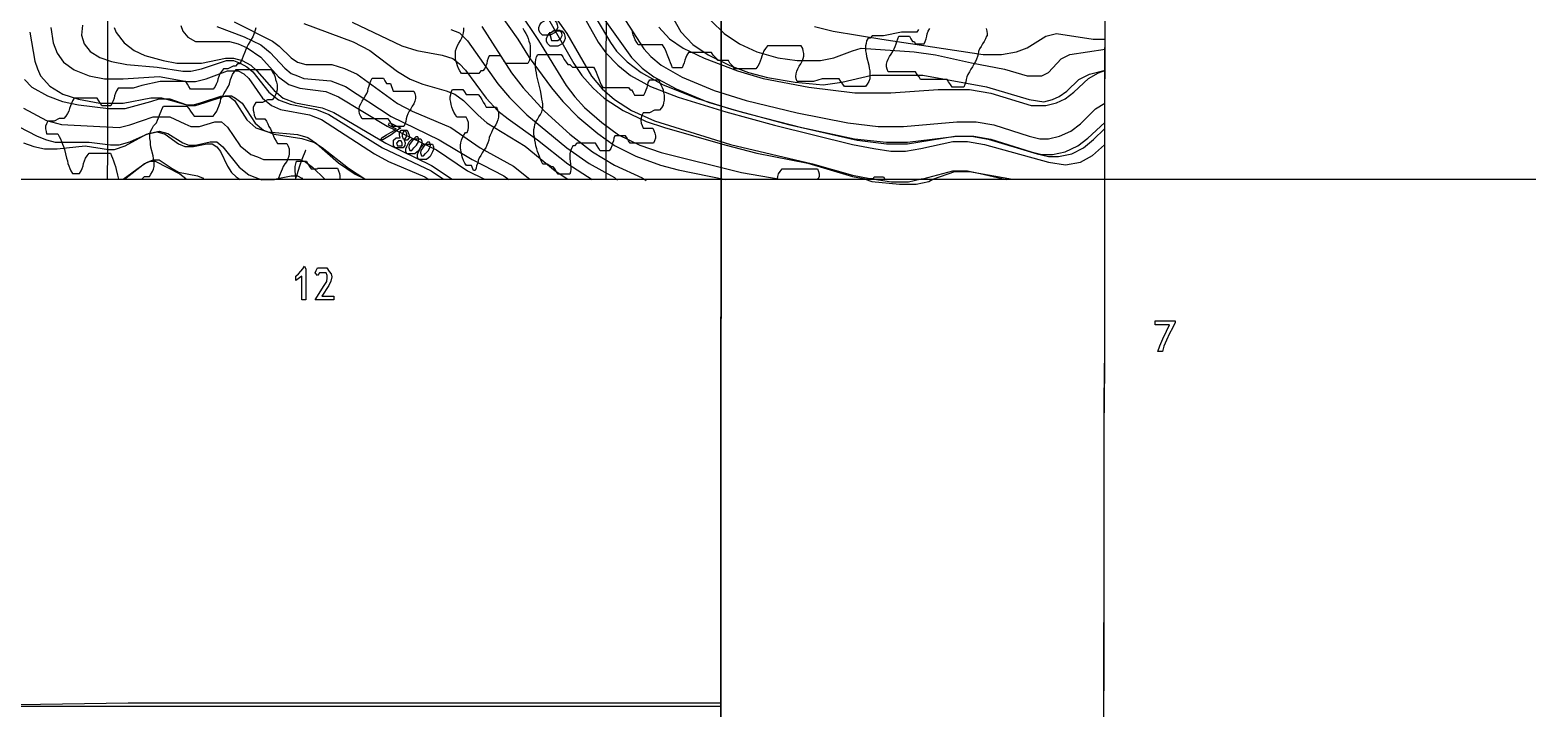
# Model space of a CAD drawing. Extents: x -0.82 to 6.83, y -0.63 to 7.9.
# Drawn here: x 1.762 to 3.321, y 3.103 to 3.809 of the extents above; entities that cross this region are included whole.
import ezdxf

# ---------------------------------------------------------------- set-up
doc = ezdxf.new("R2010")
doc.units = 0
for name, color, linetype in [('Elevations', 7, 'CONTINUOUS'), ('Grid', 7, 'CONTINUOUS'), ('split_lines', 7, 'CONTINUOUS'), ('split_lines_copy', 7, 'CONTINUOUS'), ('topo', 7, 'CONTINUOUS'), ('topo_grid', 7, 'CONTINUOUS'), ('water', 7, 'CONTINUOUS'), ('white', 7, 'CONTINUOUS')]:
    doc.layers.add(name, color=color, linetype=linetype)

msp = doc.modelspace()

# ---------------------------------------------------------------- linework, layer by layer
at = {"layer": 'Elevations', "color": 1}
for points in [[(2.308165, 3.8196), (2.3108, 3.816955), (2.311329, 3.814309), (2.311856, 3.811663), (2.3108, 3.809017), (2.309218, 3.806371), (2.303946, 3.803725), (2.299728, 3.803725), (2.296037, 3.803725), (2.293402, 3.806371), (2.292346, 3.809017), (2.292346, 3.811663), (2.293402, 3.814309), (2.294984, 3.816955), (2.299729, 3.8196), (2.303947, 3.8196)], [(2.316074, 3.808012), (2.318709, 3.805366), (2.319236, 3.80272), (2.319762, 3.800074), (2.318709, 3.797428), (2.317127, 3.794783), (2.311855, 3.792137), (2.307637, 3.792137), (2.303946, 3.792137), (2.301311, 3.794783), (2.300255, 3.797428), (2.300255, 3.800074), (2.301311, 3.80272), (2.302893, 3.805366), (2.307639, 3.808012), (2.311857, 3.808012)], [(2.305529, 3.797984), (2.308164, 3.797984), (2.311855, 3.797984), (2.315018, 3.80063), (2.3166, 3.803276), (2.316074, 3.805921), (2.314492, 3.808567), (2.311329, 3.808567), (2.308166, 3.808567), (2.305002, 3.805921), (2.303949, 3.805921), (2.302893, 3.805921), (2.302893, 3.805921), (2.30342, 3.805921)], [(2.138389, 3.699929), (2.129953, 3.694638), (2.127318, 3.694638), (2.129953, 3.697284), (2.133644, 3.699929), (2.138389, 3.702575), (2.144189, 3.70575), (2.135753, 3.709984), (2.136806, 3.712629), (2.148405, 3.706809), (2.147879, 3.706809)], [(2.156315, 3.702046), (2.157371, 3.6994), (2.157897, 3.696754), (2.157371, 3.696754), (2.155262, 3.694109), (2.15368, 3.694109), (2.152097, 3.694109), (2.153153, 3.691463), (2.152626, 3.688817), (2.151044, 3.686171), (2.148935, 3.686171), (2.146827, 3.686171), (2.144191, 3.686171), (2.142609, 3.686171), (2.141027, 3.688817), (2.141027, 3.691463), (2.141027, 3.694109), (2.143662, 3.696754), (2.14788, 3.696754), (2.147354, 3.6994), (2.147354, 3.702046), (2.148936, 3.704692), (2.150518, 3.704692), (2.152627, 3.704692), (2.155262, 3.704692)], [(2.149988, 3.698342), (2.151044, 3.695696), (2.153152, 3.695696), (2.154735, 3.698342), (2.154735, 3.700988), (2.153682, 3.703634), (2.151573, 3.703634), (2.149991, 3.700988)], [(2.169496, 3.695696), (2.170552, 3.69305), (2.170552, 3.690404), (2.169496, 3.687759), (2.166861, 3.682996), (2.16317, 3.679821), (2.160007, 3.679821), (2.156316, 3.679821), (2.154734, 3.679821), (2.153681, 3.682467), (2.153681, 3.685113), (2.154734, 3.687759), (2.157371, 3.692521), (2.160535, 3.695696), (2.164226, 3.695696), (2.167916, 3.695696)], [(2.157897, 3.683578), (2.160006, 3.683578), (2.162114, 3.686224), (2.16475, 3.68887), (2.166858, 3.692574), (2.167385, 3.69522), (2.166332, 3.697866), (2.164223, 3.697866), (2.161585, 3.69522), (2.157367, 3.689399), (2.156841, 3.686753)], [(2.144189, 3.69096), (2.145242, 3.688314), (2.146824, 3.688314), (2.147877, 3.688314), (2.148933, 3.688314), (2.149986, 3.688314), (2.149986, 3.69096), (2.148933, 3.693606), (2.146295, 3.693606), (2.144186, 3.69096)], [(2.181623, 3.689902), (2.182676, 3.687256), (2.182676, 3.68461), (2.181623, 3.681964), (2.178988, 3.677202), (2.175297, 3.674027), (2.172134, 3.674027), (2.168443, 3.674027), (2.166861, 3.674027), (2.165807, 3.676673), (2.165807, 3.679318), (2.166861, 3.681964), (2.169496, 3.686727), (2.17266, 3.689902), (2.17635, 3.689902), (2.180041, 3.689902)], [(2.170024, 3.677784), (2.172133, 3.677784), (2.174242, 3.68043), (2.176879, 3.683075), (2.178988, 3.68678), (2.179515, 3.689425), (2.178459, 3.692071), (2.17635, 3.692071), (2.173715, 3.689425), (2.169497, 3.683605), (2.168971, 3.680959)]]:
    msp.add_lwpolyline(points, close=True, dxfattribs=at)
at = {"layer": 'Grid', "color": 1}
for points in [[(1.667548, 4.763898), (1.873178, 4.766544), (2.078808, 4.769719), (2.284966, 4.772894), (2.490596, 4.77554), (2.488487, 4.566757), (2.487958, 4.536171), (2.486376, 4.359033), (2.485849, 4.327918), (2.484267, 4.150753), (2.483741, 4.119638), (2.482158, 3.943029), (2.482158, 3.910855), (2.482158, 3.734749), (2.482158, 3.702602), (2.482158, 3.526495), (2.481632, 3.494348), (2.481632, 3.318241), (2.481632, 3.285539), (2.481632, 3.109961), (2.481632, 3.077285)], [(2.481632, 3.077285), (2.481632, 3.109961), (2.481632, 3.285539), (2.481632, 3.318241), (2.481632, 3.494348), (2.482158, 3.526495), (2.482158, 3.702602), (2.482158, 3.734749), (2.482158, 3.910855), (2.482158, 3.943029), (2.483741, 4.119638), (2.484267, 4.150753), (2.485849, 4.327918), (2.486376, 4.359033), (2.487958, 4.536171), (2.488487, 4.566757), (2.490596, 4.77554), (2.712043, 4.77554), (2.724701, 4.77554), (2.933494, 4.77554), (3.145452, 4.77554), (3.35688, 4.77554)]]:
    msp.add_lwpolyline(points, dxfattribs=at)
for points in [[(1.659111, 3.10467), (1.660693, 3.310807), (1.661749, 3.517499), (1.662802, 3.724165), (1.664384, 3.930329), (1.868432, 3.932974), (2.073008, 3.93562), (2.277583, 3.938266), (2.482159, 3.940912), (2.482159, 3.908739), (2.482159, 3.732632), (2.482159, 3.700485), (2.482159, 3.524378), (2.481633, 3.492205), (2.481633, 3.316125), (2.481633, 3.283422), (2.481633, 3.107845), (2.276002, 3.107845), (2.070373, 3.107845), (1.864743, 3.107845)], [(3.360572, 3.070909), (3.151778, 3.070909), (2.942985, 3.073555), (2.734718, 3.073555), (2.481632, 3.073555), (2.481632, 3.106231), (2.481632, 3.281808), (2.481632, 3.314511), (2.481632, 3.490591), (2.482159, 3.522764), (2.482159, 3.698871), (2.482159, 3.731018), (2.482159, 3.907125), (2.731555, 3.907125), (2.940348, 3.907125), (3.149142, 3.907125), (3.357408, 3.907125), (3.358466, 3.698315), (3.358995, 3.489533), (3.360054, 3.281279)], [(2.04981, 3.559674), (2.04981, 3.528056), (2.045592, 3.528056), (2.045592, 3.552398), (2.039265, 3.548164), (2.039265, 3.552398), (2.0419, 3.555044), (2.044535, 3.557689), (2.046644, 3.560335), (2.048226, 3.562981)], [(2.074063, 3.557557), (2.076172, 3.554911), (2.076698, 3.551736), (2.075645, 3.547503), (2.073536, 3.54274), (2.066155, 3.531628), (2.078808, 3.531628), (2.078808, 3.527924), (2.0593, 3.527924), (2.0593, 3.527924), (2.068791, 3.54274), (2.071426, 3.546974), (2.071953, 3.550678), (2.071953, 3.553324), (2.070897, 3.55597), (2.069315, 3.55597), (2.067206, 3.55597), (2.064042, 3.55597), (2.061934, 3.553324), (2.059298, 3.55597), (2.060354, 3.558615), (2.061936, 3.561261), (2.064572, 3.561261), (2.067209, 3.561261), (2.071427, 3.561261)], [(2.954583, 3.504323), (2.951937, 3.498502), (2.948773, 3.492681), (2.945608, 3.485802), (2.942963, 3.479452), (2.941375, 3.47416), (2.936631, 3.47416), (2.938748, 3.479981), (2.941912, 3.48739), (2.945603, 3.495327), (2.948767, 3.501677), (2.934006, 3.501677), (2.934006, 3.50591), (2.954567, 3.50591)], [(1.658057, 2.278455), (1.658583, 2.485148), (1.658583, 2.691311), (1.65911, 2.897977), (1.65911, 3.10467), (1.86474, 3.10467), (2.07037, 3.10467), (2.276, 3.10467), (2.48163, 3.10467), (2.48163, 3.071994), (2.48163, 2.898533), (2.48163, 2.863185), (2.48163, 2.69237), (2.48163, 2.654402), (2.482157, 2.487265), (2.482157, 2.44509), (2.482157, 2.282186), (2.276, 2.27954), (2.069842, 2.276894), (1.864212, 2.274249)]]:
    msp.add_lwpolyline(points, close=True, dxfattribs=at)
at = {"layer": 'split_lines', "color": 7}
for points in [[(2.880262, 3.090038), (2.880792, 3.150681), (2.880792, 3.211958), (2.880792, 3.272548), (2.880792, 3.333799), (2.880792, 3.395024), (2.881321, 3.45564), (2.881321, 3.516891), (2.881321, 3.577507), (2.881321, 3.638784), (2.881321, 3.700009), (2.881321, 3.760625), (2.88185, 3.821823)], [(1.748548, 3.653521), (1.795772, 3.653521), (1.843673, 3.653521), (1.891572, 3.653521), (1.938796, 3.653521), (1.986702, 3.653521), (2.033927, 3.653521), (2.081827, 3.653521), (2.129051, 3.653521), (2.176957, 3.653521), (2.224856, 3.653521), (2.272081, 3.653521), (2.319981, 3.653521), (2.367205, 3.653521), (2.415104, 3.653521), (2.462336, 3.653521), (2.510235, 3.653521), (2.558135, 3.653521), (2.60536, 3.653521), (2.653258, 3.653521), (2.70049, 3.653521), (2.748388, 3.653521), (2.795613, 3.653521), (2.843514, 3.653521), (2.891413, 3.653521), (2.938644, 3.653521), (2.986543, 3.653521), (3.033767, 3.653521), (3.081668, 3.653521), (3.128892, 3.653521), (3.176798, 3.653521), (3.224697, 3.653521), (3.271922, 3.653521), (3.319822, 3.653521), (3.367046, 3.653521)]]:
    msp.add_lwpolyline(points, dxfattribs=at)
at = {"layer": 'split_lines_copy', "color": 7}
for points in [[(2.880262, 3.090038), (2.880792, 3.150681), (2.880792, 3.211958), (2.880792, 3.272548), (2.880792, 3.333799), (2.880792, 3.395024), (2.881321, 3.45564), (2.881321, 3.516891), (2.881321, 3.577507), (2.881321, 3.638784), (2.881321, 3.700009), (2.881321, 3.760625), (2.88185, 3.821823)], [(1.748548, 3.653521), (1.795772, 3.653521), (1.843673, 3.653521), (1.891572, 3.653521), (1.938796, 3.653521), (1.986702, 3.653521), (2.033927, 3.653521), (2.081827, 3.653521), (2.129051, 3.653521), (2.176957, 3.653521), (2.224856, 3.653521), (2.272081, 3.653521), (2.319981, 3.653521), (2.367205, 3.653521), (2.415104, 3.653521), (2.462336, 3.653521), (2.510235, 3.653521), (2.558135, 3.653521), (2.60536, 3.653521), (2.653258, 3.653521), (2.70049, 3.653521), (2.748388, 3.653521), (2.795613, 3.653521), (2.843514, 3.653521), (2.891413, 3.653521), (2.938644, 3.653521), (2.986543, 3.653521), (3.033767, 3.653521), (3.081668, 3.653521), (3.128892, 3.653521), (3.176798, 3.653521), (3.224697, 3.653521), (3.271922, 3.653521), (3.319822, 3.653521), (3.367046, 3.653521)]]:
    msp.add_lwpolyline(points, dxfattribs=at)
at = {"layer": 'topo', "color": 2}
for points in [[(2.348762, 3.836296), (2.388837, 3.780416), (2.39991, 3.769303), (2.412036, 3.760307), (2.435235, 3.747607), (2.468452, 3.733849), (2.503777, 3.723266), (2.565996, 3.707391), (2.62083, 3.695749), (2.654046, 3.692045), (2.676192, 3.692045), (2.727338, 3.698395), (2.745264, 3.698395), (2.762663, 3.69522), (2.804843, 3.681991), (2.815916, 3.679345), (2.826989, 3.679345), (2.84017, 3.681991), (2.853352, 3.688341), (2.863895, 3.696278), (2.881297, 3.712682)], [(2.251754, 3.825792), (2.270208, 3.799333), (2.282335, 3.780283), (2.305533, 3.748639), (2.317133, 3.734352), (2.33295, 3.718477), (2.353513, 3.701014), (2.370916, 3.688843), (2.39306, 3.677731), (2.418895, 3.668206), (2.437349, 3.663443), (2.486603, 3.653389)], [(2.271259, 3.828623), (2.291822, 3.798037), (2.32082, 3.7511), (2.329784, 3.739458), (2.339801, 3.728346), (2.357732, 3.712471), (2.375131, 3.699771), (2.397275, 3.689187), (2.419419, 3.68125), (2.503252, 3.660612), (2.543381, 3.653469)], [(2.302364, 3.820341), (2.328726, 3.773933), (2.337162, 3.761763), (2.348761, 3.748533), (2.360365, 3.73795), (2.379873, 3.72525), (2.404127, 3.713608), (2.423107, 3.707258), (2.48585, 3.689267), (2.519066, 3.6808), (2.572322, 3.670217), (2.61872, 3.656458), (2.63191, 3.653813)], [(2.31186, 3.818542), (2.32135, 3.805313), (2.347185, 3.761022), (2.358262, 3.747793), (2.370916, 3.73668), (2.388842, 3.725038), (2.412568, 3.714455), (2.491655, 3.689584), (2.577073, 3.669476), (2.618725, 3.657834), (2.636652, 3.65413), (2.641288, 3.65413)], [(2.3398, 3.821558), (2.354035, 3.796158), (2.361948, 3.785046), (2.374602, 3.772346), (2.387783, 3.761763), (2.408345, 3.750121), (2.437345, 3.739008), (2.486906, 3.723663), (2.537521, 3.709904), (2.618721, 3.689796), (2.640866, 3.685563), (2.658792, 3.682917), (2.674082, 3.682917), (2.689899, 3.685563), (2.723115, 3.692971), (2.73841, 3.692971), (2.756336, 3.689796), (2.822769, 3.671275), (2.840694, 3.668629), (2.855984, 3.671275), (2.868639, 3.678154), (2.881295, 3.689267)], [(2.35298, 3.819124), (2.366693, 3.795841), (2.37302, 3.786845), (2.384092, 3.775733), (2.398855, 3.76462), (2.421526, 3.75192), (2.457379, 3.737633), (2.492704, 3.72652), (2.552288, 3.710645), (2.623466, 3.694241), (2.654046, 3.690537), (2.676189, 3.690537), (2.725223, 3.698474), (2.742627, 3.698474), (2.760026, 3.695299), (2.811168, 3.679953), (2.822768, 3.677308), (2.833314, 3.677308), (2.847022, 3.679953), (2.859148, 3.686303), (2.869694, 3.69477), (2.881283, 3.705883)], [(2.382516, 3.818939), (2.401497, 3.789411), (2.408879, 3.781474), (2.419423, 3.772478), (2.441568, 3.759778), (2.474784, 3.74602), (2.508001, 3.735436), (2.561257, 3.722736), (2.613982, 3.712153), (2.645616, 3.708449), (2.671979, 3.708449), (2.727344, 3.713211), (2.747378, 3.713211), (2.76583, 3.710036), (2.802738, 3.698395), (2.813811, 3.695749), (2.822775, 3.695749), (2.834374, 3.698395), (2.845973, 3.703686), (2.855991, 3.711095), (2.871807, 3.72697), (2.881375, 3.732791)], [(2.431011, 3.822934), (2.439974, 3.807059), (2.452628, 3.79383), (2.468445, 3.783247), (2.491117, 3.772134), (2.510625, 3.764726), (2.530133, 3.759434), (2.559136, 3.754672), (2.588134, 3.752026), (2.607642, 3.754672), (2.63875, 3.76208), (2.692001, 3.76208), (2.758439, 3.749909), (2.802727, 3.73668), (2.818018, 3.734034), (2.826982, 3.73668), (2.833834, 3.739855), (2.841743, 3.745147), (2.854398, 3.757318), (2.865471, 3.763138), (2.881708, 3.767107)], [(2.471614, 3.818569), (2.485323, 3.805339), (2.50114, 3.794756), (2.519066, 3.786289), (2.541212, 3.779939), (2.561251, 3.777294), (2.585504, 3.777294), (2.599212, 3.779939), (2.61872, 3.787348), (2.627683, 3.789994), (2.683044, 3.786289), (2.705187, 3.783114), (2.742626, 3.774648), (2.776897, 3.768298), (2.800623, 3.761419), (2.809057, 3.761419), (2.81591, 3.761419), (2.822763, 3.764594), (2.835944, 3.778881), (2.844908, 3.783644), (2.881812, 3.7892)], [(1.762443, 3.806583), (1.767715, 3.776553), (1.77035, 3.768615), (1.773515, 3.761207), (1.783005, 3.750624), (1.796713, 3.742157), (1.813058, 3.736865), (1.835206, 3.732632), (1.859459, 3.732632), (1.888459, 3.738453), (1.899531, 3.738453), (1.908494, 3.735807), (1.928002, 3.730515), (1.934856, 3.730515), (1.943818, 3.733161), (1.965963, 3.740569), (1.97229, 3.740569), (1.976508, 3.737924), (1.983362, 3.732632), (1.997071, 3.711994), (2.00551, 3.704586), (2.016584, 3.700353), (2.045582, 3.696119), (2.058763, 3.691886), (2.066672, 3.686594), (2.094088, 3.664899), (2.111064, 3.653786)], [(1.78407, 3.811478), (1.786705, 3.795603), (1.790923, 3.785019), (1.79725, 3.775494), (1.808322, 3.767557), (1.824144, 3.761207), (1.839962, 3.758032), (1.85947, 3.758032), (1.896904, 3.760678), (1.925902, 3.755386), (1.934866, 3.755386), (1.945938, 3.758032), (1.968082, 3.766499), (1.974409, 3.766499), (1.979154, 3.766499), (1.984954, 3.763324), (1.990226, 3.758561), (2.004466, 3.737924), (2.013957, 3.730515), (2.023447, 3.726282), (2.0535, 3.720461), (2.066154, 3.715699), (2.120987, 3.679848), (2.13575, 3.67191), (2.173712, 3.656035), (2.1778, 3.653389)], [(1.817289, 3.814176), (1.816235, 3.803593), (1.818868, 3.794597), (1.825199, 3.78666), (1.835217, 3.78031), (1.847343, 3.776076), (1.863161, 3.772901), (1.894796, 3.770256), (1.921685, 3.766022), (1.930121, 3.766022), (1.941193, 3.768668), (1.967028, 3.777135), (1.974409, 3.777135), (1.981264, 3.774489), (1.988118, 3.770785), (1.994445, 3.765493), (2.011321, 3.744326), (2.021339, 3.736389), (2.033465, 3.731626), (2.060882, 3.726335), (2.073536, 3.721043), (2.129424, 3.68625), (2.18004, 3.662438), (2.192996, 3.653707)], [(1.849983, 3.811531), (1.852092, 3.806239), (1.860528, 3.795656), (1.871073, 3.787718), (1.882145, 3.782426), (1.901126, 3.777135), (1.915362, 3.774489), (1.928015, 3.774489), (1.941197, 3.774489), (1.965977, 3.779781), (1.974413, 3.779781), (1.983376, 3.777135), (1.992339, 3.772372), (1.998666, 3.766551), (2.016597, 3.745914), (2.026087, 3.737976), (2.038741, 3.733214), (2.066685, 3.727922), (2.078812, 3.72316), (2.133118, 3.690986), (2.18057, 3.667703), (2.201911, 3.65368)], [(1.919579, 3.813594), (1.921688, 3.807774), (1.926961, 3.801424), (1.934869, 3.79719), (1.943833, 3.79719), (1.970195, 3.79719), (1.979158, 3.794544), (1.988647, 3.790311), (2.002884, 3.780786), (2.021342, 3.760149), (2.031886, 3.752211), (2.043486, 3.748507), (2.070376, 3.744803), (2.083557, 3.739511), (2.134171, 3.708952), (2.185843, 3.684081), (2.218009, 3.662385), (2.235671, 3.653654)], [(1.957007, 3.81251), (1.985479, 3.801926), (2.002878, 3.79346), (2.012372, 3.785522), (2.027663, 3.769118), (2.034517, 3.763826), (2.040844, 3.76118), (2.047698, 3.758535), (2.075642, 3.755889), (2.090932, 3.750068), (2.138384, 3.718979), (2.188472, 3.694638), (2.222748, 3.674), (2.255964, 3.657067), (2.261135, 3.653363)], [(1.974936, 3.817404), (2.015011, 3.797296), (2.021865, 3.792004), (2.034519, 3.779834), (2.040846, 3.7756), (2.049809, 3.772954), (2.067736, 3.772954), (2.076699, 3.772954), (2.08988, 3.768721), (2.103061, 3.7629), (2.145241, 3.732341), (2.160531, 3.724403), (2.200606, 3.70747), (2.231186, 3.686303), (2.265984, 3.667253), (2.283039, 3.65376)], [(2.047706, 3.815605), (2.09885, 3.796555), (2.116249, 3.787559), (2.145246, 3.765864), (2.158427, 3.757926), (2.17161, 3.752634), (2.195867, 3.745755), (2.20483, 3.742051), (2.213794, 3.735701), (2.229084, 3.720355), (2.238046, 3.712418), (2.278116, 3.688076), (2.309225, 3.662147), (2.322487, 3.65368)], [(2.097792, 3.817272), (2.149462, 3.792401), (2.165279, 3.787639), (2.191641, 3.782876), (2.202718, 3.779172), (2.209572, 3.77388), (2.215899, 3.767001), (2.237516, 3.738003), (2.249643, 3.724774), (2.260187, 3.716307), (2.290768, 3.694611), (2.322403, 3.66974), (2.34771, 3.653336)], [(2.200608, 3.809388), (2.209571, 3.806213), (2.218007, 3.797746), (2.249641, 3.752925), (2.261768, 3.738638), (2.279694, 3.720646), (2.321347, 3.686383), (2.344545, 3.669979), (2.370908, 3.655162), (2.374059, 3.652516)], [(2.232766, 3.812483), (2.263873, 3.764488), (2.276, 3.748613), (2.298144, 3.724271), (2.324506, 3.700459), (2.348233, 3.681938), (2.370904, 3.668179), (2.399907, 3.65495), (2.404063, 3.652304)], [(2.417308, 3.811928), (2.42838, 3.799757), (2.442616, 3.790232), (2.464233, 3.779648), (2.499031, 3.766419), (2.525921, 3.758482), (2.573377, 3.749486), (2.621356, 3.743665), (2.658791, 3.743665), (2.707825, 3.74684), (2.740518, 3.74684), (2.762664, 3.743136), (2.804843, 3.730436), (2.820133, 3.730436), (2.831206, 3.733082), (2.84017, 3.737315), (2.849134, 3.744194), (2.864424, 3.758482), (2.874968, 3.764303), (2.881556, 3.766948)], [(2.579175, 3.812642), (2.598683, 3.807879), (2.649299, 3.799413), (2.754752, 3.783538), (2.773733, 3.783538), (2.78955, 3.786184), (2.800623, 3.790417), (2.820131, 3.802588), (2.831204, 3.805234), (2.869165, 3.799413), (2.881814, 3.799624)], [(1.756652, 3.75737), (1.764561, 3.749433), (1.780905, 3.740437), (1.796195, 3.734616), (1.813067, 3.730912), (1.844179, 3.727208), (1.861578, 3.727208), (1.888468, 3.734616), (1.896904, 3.737262), (1.907976, 3.737262), (1.925902, 3.730912), (1.932756, 3.730912), (1.941192, 3.733558), (1.961228, 3.739908), (1.969663, 3.739908), (1.975463, 3.735675), (1.988117, 3.715566), (1.997607, 3.7071), (2.010266, 3.702866), (2.040846, 3.70022), (2.051918, 3.697045), (2.060881, 3.690695), (2.083553, 3.670587), (2.100952, 3.658945), (2.111075, 3.653918)], [(1.755596, 3.727525), (1.77985, 3.714825), (1.795141, 3.710592), (1.85525, 3.707417), (1.866322, 3.710063), (1.890575, 3.71853), (1.89954, 3.71853), (1.907974, 3.71853), (1.923792, 3.711121), (1.93012, 3.708475), (1.939082, 3.708475), (1.954899, 3.713238), (1.961753, 3.713238), (1.96808, 3.707946), (1.981262, 3.688367), (1.992334, 3.679371), (1.999188, 3.676725), (2.005519, 3.67408), (2.036627, 3.67408), (2.043481, 3.67408), (2.049808, 3.671434), (2.056662, 3.666142), (2.069413, 3.653707)], [(1.73082, 3.71853), (1.769835, 3.698421), (1.779854, 3.694717), (1.788817, 3.692071), (1.824147, 3.692071), (1.846291, 3.689425), (1.855254, 3.689425), (1.866327, 3.6926), (1.885835, 3.701067), (1.896907, 3.703713), (1.90587, 3.701067), (1.921686, 3.691542), (1.928013, 3.688896), (1.934867, 3.688896), (1.950159, 3.6926), (1.957013, 3.6926), (1.96334, 3.687309), (1.980212, 3.666142), (1.990229, 3.658205), (1.996556, 3.655559), (2.003924, 3.652913)], [(1.7556, 3.69141), (1.766672, 3.687706), (1.777744, 3.68506), (1.790925, 3.68506), (1.819928, 3.688235), (1.844181, 3.684531), (1.850508, 3.684531), (1.86158, 3.688235), (1.883725, 3.700406), (1.894797, 3.703051), (1.903233, 3.700406), (1.916941, 3.690351), (1.923795, 3.687706), (1.932758, 3.687706), (1.946467, 3.690351), (1.952266, 3.690351), (1.957012, 3.687176), (1.960702, 3.682414), (1.968084, 3.667068), (1.972302, 3.660718), (1.977047, 3.655956), (1.981184, 3.65331)], [(1.859425, 3.653495), (1.877399, 3.666724), (1.883726, 3.670958), (1.89058, 3.673603), (1.896907, 3.673603), (1.910615, 3.664608), (1.916942, 3.660903), (1.936977, 3.657199), (1.942777, 3.654553), (1.943425, 3.654553)], [(1.861023, 3.653627), (1.881606, 3.669767), (1.887933, 3.672413), (1.892679, 3.672413), (1.918513, 3.659184), (1.92484, 3.654421), (1.925239, 3.654421)], [(1.885826, 3.653469), (1.885826, 3.653469), (1.891626, 3.653469)], [(2.003924, 3.653389), (2.005525, 3.653389), (2.014488, 3.653389), (2.017054, 3.653389)], [(2.017053, 3.653469), (2.034521, 3.657173), (2.040848, 3.657173), (2.045593, 3.654527), (2.046707, 3.654527)], [(2.046707, 3.653654), (2.047035, 3.653416)], [(2.111075, 3.653865), (2.111496, 3.653654)], [(2.63191, 3.65368), (2.638755, 3.651034), (2.667754, 3.648389), (2.685153, 3.648389), (2.698335, 3.651034), (2.702483, 3.65368)], [(2.641288, 3.653601), (2.659323, 3.650955), (2.677251, 3.650955), (2.688856, 3.653601)], [(2.688855, 3.653574), (2.69039, 3.653839)], [(2.690388, 3.653839), (2.692002, 3.653839), (2.72311, 3.662306), (2.738403, 3.662306), (2.751584, 3.65966), (2.778612, 3.65331)], [(2.702484, 3.65368), (2.725223, 3.661618), (2.740518, 3.661618), (2.785493, 3.65368)]]:
    msp.add_lwpolyline(points, dxfattribs=at)
for points in [[(2.881812, 3.7892)], [(2.881814, 3.799624)], [(2.881282, 3.581925)], [(2.881293, 3.572612)], [(2.881274, 3.562849)], [(2.881295, 3.553139)], [(2.881282, 3.523188)], [(2.881292, 3.530728)], [(2.881284, 3.512763)], [(2.88129, 3.496994)], [(2.88129, 3.493951)], [(2.881292, 3.502577)], [(2.881262, 3.475721)], [(2.881286, 3.467943)], [(2.880755, 3.23757)], [(2.880733, 3.210371)]]:
    msp.add_lwpolyline(points, close=True, dxfattribs=at)
at = {"layer": 'topo_grid', "color": 7}
for points in [[(1.843345, 3.653601), (1.843644, 3.68252), (1.843644, 3.734193), (1.843644, 3.785337), (1.843644, 3.83701)], [(2.362466, 3.653601), (2.362466, 3.681461), (2.362466, 3.733135), (2.362466, 3.784808), (2.362993, 3.835952)], [(2.880259, 3.062998), (2.880259, 3.114671), (2.880259, 3.166344), (2.880788, 3.217488), (2.880788, 3.269161), (2.880788, 3.320305), (2.880788, 3.371978), (2.880788, 3.423651), (2.881317, 3.474795), (2.881317, 3.526469), (2.881317, 3.577613), (2.881317, 3.629286), (2.881317, 3.680959), (2.881317, 3.732103), (2.881846, 3.783749), (2.881846, 3.834893)], [(1.743472, 3.653521), (1.780907, 3.653521), (1.817818, 3.653521), (1.855252, 3.653521), (1.892687, 3.653521), (1.929594, 3.653521), (1.967028, 3.653521), (2.00394, 3.653521), (2.041374, 3.653521), (2.078281, 3.653521), (2.115716, 3.653521), (2.15315, 3.653521), (2.190057, 3.653521), (2.227496, 3.653521), (2.264403, 3.653521), (2.301838, 3.653521), (2.338745, 3.653521), (2.376184, 3.653521), (2.413618, 3.653521), (2.450525, 3.653521), (2.48796, 3.653521), (2.524867, 3.653521), (2.562301, 3.653521), (2.599213, 3.653521), (2.636647, 3.653521), (2.674082, 3.653521), (2.710989, 3.653521), (2.748423, 3.653521), (2.785335, 3.653521), (2.822769, 3.653521), (2.859676, 3.653521), (2.881512, 3.653521)]]:
    msp.add_lwpolyline(points, dxfattribs=at)
at = {"layer": 'water', "color": 4}
msp.add_lwpolyline([(2.049809, 3.683578), (2.049283, 3.683578), (2.045592, 3.674053), (2.042956, 3.667174), (2.040319, 3.658178), (2.038736, 3.653416), (2.038736, 3.653416)], dxfattribs=at)
at = {"layer": 'white', "color": 7}
for points in [[(1.997623, 3.811372), (1.997097, 3.808726), (1.995515, 3.804493), (1.994459, 3.801847), (1.992877, 3.799201), (1.991295, 3.796555), (1.989712, 3.793909), (1.98813, 3.791264), (1.987077, 3.788618), (1.986022, 3.785972), (1.984442, 3.781739), (1.983386, 3.779093), (1.982333, 3.776447), (1.980751, 3.773801), (1.978642, 3.773801), (1.976534, 3.771155), (1.973898, 3.771155), (1.968625, 3.768509), (1.96599, 3.768509), (1.963881, 3.768509), (1.961773, 3.765864), (1.960193, 3.763218), (1.959137, 3.760572), (1.958082, 3.757926), (1.957555, 3.75528), (1.956497, 3.752634), (1.955444, 3.749989), (1.953335, 3.747343), (1.951753, 3.747343), (1.949118, 3.747343), (1.946482, 3.747343), (1.943847, 3.747343), (1.941209, 3.747343), (1.938574, 3.747343), (1.935939, 3.747343), (1.93383, 3.747343), (1.931721, 3.747343), (1.929613, 3.747343), (1.92803, 3.749989), (1.926448, 3.752634), (1.924866, 3.75528), (1.922757, 3.75528), (1.920649, 3.75528), (1.917999, 3.75528), (1.915362, 3.75528), (1.912726, 3.75528), (1.910091, 3.75528), (1.906927, 3.75528), (1.903764, 3.75528), (1.897964, 3.75528), (1.878983, 3.751047), (1.87002, 3.748401), (1.866857, 3.748401), (1.864219, 3.748401), (1.861584, 3.748401), (1.858948, 3.748401), (1.856313, 3.748401), (1.854204, 3.748401), (1.852622, 3.745755), (1.851569, 3.743109), (1.850514, 3.740464), (1.849987, 3.737818), (1.848934, 3.735172), (1.847878, 3.732526), (1.846825, 3.72988), (1.844717, 3.72988), (1.843134, 3.72988), (1.841021, 3.72988), (1.838912, 3.72988), (1.83733, 3.72988), (1.835751, 3.732526), (1.834168, 3.735172), (1.832586, 3.737818), (1.831004, 3.737818), (1.828369, 3.737818), (1.826258, 3.737818), (1.823622, 3.737818), (1.820986, 3.737818), (1.818348, 3.737818), (1.815713, 3.737818), (1.813078, 3.737818), (1.810442, 3.737818), (1.808334, 3.737818), (1.806751, 3.735172), (1.805698, 3.732526), (1.804643, 3.72988), (1.803587, 3.727234), (1.803061, 3.724589), (1.801478, 3.721943), (1.799896, 3.719297), (1.797787, 3.716651), (1.795679, 3.716651), (1.793043, 3.716651), (1.78777, 3.714005), (1.785135, 3.714005), (1.783026, 3.714005), (1.780918, 3.714005), (1.779865, 3.711359), (1.778809, 3.708714), (1.778809, 3.706068), (1.779335, 3.703422), (1.779862, 3.700776), (1.781444, 3.700776), (1.783026, 3.700776), (1.785135, 3.700776), (1.787244, 3.700776), (1.789352, 3.700776), (1.791461, 3.700776), (1.793043, 3.69813), (1.794099, 3.695484), (1.795152, 3.692839), (1.796208, 3.690193), (1.797261, 3.687547), (1.798317, 3.684372), (1.800425, 3.675376), (1.801478, 3.67273), (1.802005, 3.670084), (1.803061, 3.667439), (1.804116, 3.664793), (1.805169, 3.662147), (1.806751, 3.659501), (1.80886, 3.659501), (1.810442, 3.659501), (1.812551, 3.659501), (1.814133, 3.659501), (1.815716, 3.662147), (1.816769, 3.664793), (1.817824, 3.667439), (1.818351, 3.670084), (1.819404, 3.67273), (1.82046, 3.675376), (1.822042, 3.678022), (1.82415, 3.680668), (1.826786, 3.680668), (1.829421, 3.680668), (1.832056, 3.680668), (1.834694, 3.680668), (1.837329, 3.680668), (1.839965, 3.680668), (1.842073, 3.680668), (1.844182, 3.680668), (1.846291, 3.680668), (1.847344, 3.678022), (1.8484, 3.675376), (1.849453, 3.67273), (1.850508, 3.669555), (1.851561, 3.666909), (1.85209, 3.663734), (1.853673, 3.657914), (1.854559, 3.65368)], [(2.275478, 3.810737), (2.27706, 3.808091), (2.278642, 3.805445), (2.280224, 3.802799), (2.281277, 3.800154), (2.281804, 3.797508), (2.282859, 3.794862), (2.283386, 3.792216), (2.283386, 3.78957), (2.283384, 3.782162), (2.283384, 3.782162), (2.282858, 3.779516), (2.282331, 3.77687), (2.280749, 3.774224), (2.27864, 3.774224), (2.276005, 3.774224), (2.273896, 3.774224), (2.270733, 3.774224), (2.268098, 3.774224), (2.26546, 3.774224), (2.262825, 3.774224), (2.260189, 3.774224), (2.258081, 3.774224), (2.255972, 3.77687), (2.25439, 3.779516), (2.252807, 3.782162), (2.251225, 3.782162), (2.249643, 3.782162), (2.247534, 3.782162), (2.245952, 3.782162), (2.243843, 3.782162), (2.241735, 3.782162), (2.240682, 3.782162), (2.239626, 3.779516), (2.238573, 3.77687), (2.238046, 3.774224), (2.236991, 3.771579), (2.235938, 3.768933), (2.233829, 3.766287), (2.23172, 3.766287), (2.229611, 3.763641), (2.226976, 3.763641), (2.224341, 3.763641), (2.221703, 3.763641), (2.219068, 3.763641), (2.216433, 3.763641), (2.213797, 3.763641), (2.211689, 3.763641), (2.210106, 3.766287), (2.208524, 3.768933), (2.207471, 3.771579), (2.206945, 3.774224), (2.205889, 3.77687), (2.205362, 3.779516), (2.205362, 3.782162), (2.205362, 3.784808), (2.205362, 3.787454), (2.206415, 3.790099), (2.207471, 3.792745), (2.209053, 3.795391), (2.210636, 3.798037), (2.212215, 3.800683), (2.213271, 3.803329), (2.213797, 3.805974), (2.214324, 3.80862), (2.214324, 3.811266)], [(2.687334, 3.809361), (2.685747, 3.806715), (2.68363, 3.806715), (2.681513, 3.806715), (2.678867, 3.806715), (2.675706, 3.806715), (2.67306, 3.806715), (2.669895, 3.806715), (2.650914, 3.803011), (2.647752, 3.803011), (2.645117, 3.803011), (2.641953, 3.803011), (2.639318, 3.803011), (2.637209, 3.800365), (2.6351, 3.800365), (2.633518, 3.797719), (2.632992, 3.795074), (2.632465, 3.792428), (2.632465, 3.789782), (2.632465, 3.787136), (2.632992, 3.78449), (2.633518, 3.781315), (2.635627, 3.772319), (2.636153, 3.769144), (2.63668, 3.766499), (2.63668, 3.763324), (2.63668, 3.760678), (2.63668, 3.758032), (2.635627, 3.755386), (2.634045, 3.75274), (2.632462, 3.750094), (2.629827, 3.750094), (2.627192, 3.750094), (2.624557, 3.750094), (2.621919, 3.750094), (2.619283, 3.750094), (2.616648, 3.750094), (2.614539, 3.750094), (2.611904, 3.750094), (2.610319, 3.750094), (2.608737, 3.75274), (2.606631, 3.755386), (2.605044, 3.758032), (2.603461, 3.758032), (2.600826, 3.758032), (2.598682, 3.758032), (2.595519, 3.758032), (2.592883, 3.758032), (2.590245, 3.758032), (2.587082, 3.758032), (2.578119, 3.755386), (2.574955, 3.755386), (2.571792, 3.755386), (2.569154, 3.755386), (2.566519, 3.755386), (2.56441, 3.755386), (2.562831, 3.755386), (2.561249, 3.755386), (2.560193, 3.758032), (2.559666, 3.760678), (2.560193, 3.763324), (2.560722, 3.765969), (2.561775, 3.768615), (2.563357, 3.771261), (2.56494, 3.773907), (2.566522, 3.776553), (2.567578, 3.779199), (2.568104, 3.781844), (2.568104, 3.78449), (2.567578, 3.787136), (2.567051, 3.789782), (2.565469, 3.792428), (2.56336, 3.792428), (2.561251, 3.792428), (2.558616, 3.792428), (2.555981, 3.792428), (2.553343, 3.792428), (2.55018, 3.792428), (2.547016, 3.792428), (2.544381, 3.792428), (2.541218, 3.792428), (2.538054, 3.792428), (2.535418, 3.792428), (2.532783, 3.792428), (2.530148, 3.792428), (2.528039, 3.789782), (2.526457, 3.787136), (2.525401, 3.78449), (2.524348, 3.781844), (2.523822, 3.779199), (2.522766, 3.776553), (2.521713, 3.773907), (2.520131, 3.771261), (2.518022, 3.768615), (2.515387, 3.768615), (2.512752, 3.768615), (2.510116, 3.768615), (2.507478, 3.768615), (2.504843, 3.768615), (2.502208, 3.768615), (2.500099, 3.768615), (2.497991, 3.768615), (2.495882, 3.768615), (2.4943, 3.771261), (2.491137, 3.774436), (2.489555, 3.777082), (2.487446, 3.777082), (2.485337, 3.777082), (2.483228, 3.777082), (2.480593, 3.777082), (2.479011, 3.777082), (2.476902, 3.779728), (2.473739, 3.782903), (2.472157, 3.785549), (2.470575, 3.785549), (2.46794, 3.785549), (2.465817, 3.785549), (2.463181, 3.785549), (2.460544, 3.785549), (2.457909, 3.785549), (2.455274, 3.785549), (2.452638, 3.785549), (2.45, 3.785549), (2.447892, 3.785549), (2.446309, 3.782903), (2.445254, 3.780257), (2.444201, 3.777611), (2.443674, 3.774965), (2.442619, 3.772319), (2.441565, 3.769674), (2.44051, 3.769674), (2.438401, 3.769674), (2.436821, 3.769674), (2.434713, 3.769674), (2.433131, 3.769674), (2.431548, 3.769674), (2.430495, 3.772319), (2.42944, 3.774965), (2.428387, 3.777611), (2.426273, 3.782903), (2.42522, 3.785549), (2.424169, 3.788194), (2.422587, 3.79084), (2.421002, 3.793486), (2.418893, 3.793486), (2.416258, 3.793486), (2.41362, 3.793486), (2.410985, 3.793486), (2.405186, 3.793486), (2.402548, 3.793486), (2.399913, 3.793486), (2.397804, 3.793486), (2.395695, 3.793486), (2.394113, 3.796132), (2.392531, 3.798778), (2.391475, 3.801424), (2.390422, 3.804069), (2.389896, 3.806715), (2.389369, 3.809361)], [(2.757971, 3.810419), (2.7585, 3.807774), (2.759029, 3.805128), (2.759029, 3.802482), (2.758447, 3.802482), (2.758442, 3.802482), (2.757384, 3.799836), (2.755796, 3.79719), (2.754209, 3.794544), (2.752621, 3.791899), (2.751034, 3.789253), (2.749975, 3.786607), (2.749446, 3.783961), (2.748917, 3.781315), (2.747859, 3.778669), (2.7468, 3.776024), (2.745213, 3.773378), (2.743625, 3.770732), (2.742038, 3.768086), (2.74045, 3.76544), (2.738863, 3.762794), (2.737804, 3.760149), (2.737275, 3.757503), (2.736746, 3.754857), (2.735688, 3.752211), (2.734629, 3.749565), (2.733042, 3.749565), (2.731454, 3.749565), (2.729338, 3.749565), (2.727221, 3.749565), (2.725634, 3.749565), (2.724046, 3.749565), (2.722459, 3.749565), (2.720871, 3.752211), (2.718754, 3.754857), (2.717167, 3.757503), (2.71505, 3.757503), (2.712404, 3.757503), (2.709759, 3.757503), (2.707113, 3.757503), (2.701313, 3.757503), (2.698667, 3.757503), (2.696021, 3.757503), (2.693905, 3.757503), (2.691259, 3.757503), (2.689671, 3.757503), (2.688084, 3.760149), (2.685967, 3.762794), (2.68438, 3.76544), (2.682263, 3.76544), (2.680146, 3.76544), (2.67803, 3.76544), (2.674865, 3.76544), (2.672219, 3.76544), (2.666946, 3.76544), (2.663779, 3.76544), (2.661663, 3.76544), (2.659017, 3.76544), (2.657429, 3.76544), (2.655842, 3.76544), (2.654783, 3.768086), (2.654254, 3.770732), (2.654254, 3.773378), (2.654783, 3.776024), (2.655842, 3.778669), (2.657429, 3.781315), (2.659017, 3.783961), (2.660604, 3.786607), (2.662192, 3.789253), (2.66325, 3.791899), (2.664308, 3.794544), (2.664838, 3.79719), (2.665896, 3.799836), (2.666954, 3.802482), (2.668542, 3.802482), (2.670129, 3.802482), (2.672246, 3.802482), (2.674363, 3.802482), (2.676479, 3.802482), (2.678067, 3.802482), (2.679654, 3.799836), (2.681242, 3.79719), (2.682829, 3.79719), (2.684417, 3.794544), (2.686004, 3.794544), (2.688121, 3.794544), (2.690238, 3.794544), (2.691825, 3.794544), (2.693413, 3.794544), (2.694471, 3.79719), (2.695529, 3.799836), (2.696058, 3.802482), (2.696588, 3.805128), (2.697646, 3.807774), (2.699233, 3.810419)], [(1.878982, 3.653574), (1.881618, 3.65622), (1.884253, 3.65622), (1.886891, 3.65622), (1.888473, 3.658866), (1.890055, 3.661512), (1.891111, 3.664158), (1.891637, 3.666804), (1.891637, 3.669449), (1.891637, 3.672095), (1.891111, 3.67527), (1.890584, 3.677916), (1.888476, 3.686912), (1.887949, 3.690087), (1.887949, 3.692733), (1.887423, 3.695908), (1.887423, 3.698554), (1.887423, 3.701199), (1.888476, 3.703845), (1.889529, 3.706491), (1.891111, 3.709137), (1.894275, 3.712312), (1.895328, 3.714958), (1.896384, 3.717604), (1.897963, 3.721837), (1.899019, 3.724483), (1.900072, 3.727129), (1.901654, 3.729774), (1.903768, 3.729774), (1.906406, 3.729774), (1.909042, 3.729774), (1.911677, 3.729774), (1.914312, 3.729774), (1.91695, 3.729774), (1.919585, 3.729774), (1.92222, 3.729774), (1.924329, 3.729774), (1.925911, 3.729774), (1.92802, 3.727129), (1.929602, 3.724483), (1.931184, 3.721837), (1.933293, 3.719191), (1.935402, 3.719191), (1.937511, 3.719191), (1.940146, 3.719191), (1.942784, 3.719191), (1.945947, 3.719191), (1.948582, 3.719191), (1.950691, 3.719191), (1.953329, 3.719191), (1.955438, 3.721837), (1.95702, 3.724483), (1.958075, 3.727129), (1.959128, 3.729774), (1.960711, 3.734537), (1.961237, 3.737183), (1.962819, 3.739829), (1.964402, 3.742474), (1.965984, 3.74512), (1.967566, 3.747766), (1.969148, 3.750412), (1.970201, 3.753058), (1.971257, 3.757291), (1.97231, 3.759937), (1.973366, 3.762583), (1.974948, 3.765229), (1.977057, 3.767874), (1.979695, 3.767874), (1.98233, 3.767874), (1.984965, 3.767874), (1.988128, 3.767874), (1.991292, 3.767874), (1.993927, 3.767874), (1.997091, 3.767874), (2.000254, 3.767874), (2.003408, 3.767874), (2.006044, 3.767874), (2.008679, 3.767874), (2.011314, 3.767874), (2.013423, 3.767874), (2.015005, 3.765229), (2.016587, 3.762583), (2.01764, 3.759937), (2.018167, 3.757291), (2.019222, 3.754645), (2.019749, 3.751999), (2.019749, 3.749354), (2.019749, 3.746708), (2.019222, 3.744062), (2.018167, 3.741416), (2.016585, 3.73877), (2.014476, 3.736124), (2.012368, 3.736124), (2.009733, 3.736124), (2.00446, 3.733479), (2.001824, 3.733479), (1.999189, 3.733479), (1.997607, 3.733479), (1.996025, 3.730833), (1.994972, 3.728187), (1.994972, 3.725541), (1.995498, 3.722895), (1.996025, 3.720249), (1.997612, 3.716545), (1.999194, 3.716545), (2.001303, 3.716545), (2.003414, 3.716545), (2.005523, 3.716545), (2.007105, 3.716545), (2.008688, 3.713899), (2.01027, 3.711254), (2.011323, 3.708608), (2.012905, 3.705962), (2.015014, 3.701199), (2.016067, 3.698554), (2.017122, 3.695908), (2.018705, 3.693262), (2.020284, 3.690616), (2.021866, 3.690616), (2.023975, 3.690616), (2.026084, 3.690616), (2.028193, 3.690616), (2.029775, 3.690616), (2.031357, 3.68797), (2.032413, 3.685324), (2.032413, 3.682679), (2.032413, 3.680033), (2.031886, 3.677387), (2.030831, 3.674741), (2.029777, 3.672095), (2.027669, 3.669449), (2.026087, 3.666804), (2.025034, 3.664158), (2.023978, 3.661512), (2.022396, 3.657279), (2.02134, 3.654633), (2.02134, 3.654633)], [(2.039263, 3.65368), (2.039263, 3.656326), (2.038736, 3.661618), (2.038736, 3.664264), (2.038736, 3.666909), (2.039263, 3.669555), (2.039789, 3.672201), (2.040842, 3.672201), (2.042951, 3.672201), (2.044533, 3.672201), (2.046642, 3.672201), (2.048751, 3.672201), (2.050333, 3.672201), (2.051912, 3.669555), (2.053494, 3.666909), (2.055077, 3.664264), (2.057185, 3.664264), (2.059294, 3.664264), (2.061935, 3.664264), (2.061935, 3.664264)], [(2.061935, 3.664951), (2.06457, 3.664951), (2.067208, 3.664951), (2.073007, 3.664951), (2.075642, 3.664951), (2.07828, 3.664951), (2.080389, 3.664951), (2.082498, 3.664951), (2.083551, 3.662306), (2.084607, 3.65966), (2.085133, 3.657014), (2.085133, 3.654368), (2.084962, 3.654368)], [(2.540485, 3.653786), (2.540687, 3.653786), (2.541214, 3.656432), (2.54174, 3.659078), (2.543322, 3.661724), (2.545431, 3.664369), (2.548069, 3.664369), (2.550704, 3.664369), (2.553339, 3.664369), (2.556503, 3.664369), (2.55914, 3.664369), (2.562304, 3.664369), (2.565467, 3.664369), (2.568631, 3.664369), (2.571266, 3.664369), (2.57443, 3.664369), (2.577065, 3.664369), (2.579174, 3.664369), (2.581282, 3.664369), (2.582335, 3.664369), (2.583391, 3.661724), (2.583918, 3.659078), (2.583918, 3.656432), (2.582865, 3.653786), (2.582259, 3.653786)], [(2.640157, 3.653521), (2.640339, 3.653521), (2.641392, 3.656167), (2.642974, 3.656167), (2.645083, 3.656167), (2.647192, 3.656167), (2.648779, 3.656167), (2.650896, 3.656167), (2.652483, 3.653521), (2.653013, 3.653521)]]:
    msp.add_lwpolyline(points, dxfattribs=at)
for points in [[(2.327146, 3.770309), (2.329781, 3.770309), (2.332416, 3.770309), (2.338216, 3.770309), (2.340852, 3.770309), (2.343487, 3.770309), (2.345598, 3.770309), (2.347707, 3.770309), (2.349289, 3.770309), (2.350871, 3.767663), (2.351924, 3.765017), (2.35298, 3.762371), (2.355089, 3.757079), (2.356144, 3.754434), (2.357198, 3.751788), (2.35878, 3.749142), (2.360359, 3.749142), (2.362468, 3.749142), (2.364577, 3.749142), (2.367215, 3.749142), (2.36985, 3.749142), (2.37565, 3.749142), (2.378285, 3.749142), (2.38092, 3.749142), (2.383029, 3.749142), (2.385664, 3.749142), (2.387247, 3.746496), (2.388829, 3.746496), (2.390411, 3.74385), (2.391993, 3.741204), (2.394102, 3.741204), (2.395684, 3.741204), (2.397793, 3.741204), (2.399902, 3.741204), (2.401484, 3.741204), (2.403063, 3.74385), (2.404119, 3.746496), (2.405172, 3.749142), (2.405699, 3.751788), (2.406225, 3.754434), (2.407807, 3.757079), (2.408863, 3.757079), (2.410972, 3.757079), (2.41308, 3.757079), (2.41466, 3.757079), (2.416769, 3.757079), (2.418351, 3.754434), (2.419407, 3.751788), (2.42046, 3.749142), (2.421513, 3.746496), (2.422042, 3.74385), (2.422574, 3.741204), (2.422574, 3.738559), (2.422574, 3.735913), (2.422042, 3.733267), (2.421513, 3.730621), (2.41993, 3.727975), (2.417827, 3.725329), (2.415187, 3.725329), (2.412549, 3.725329), (2.407277, 3.722684), (2.405168, 3.722684), (2.402533, 3.722684), (2.40095, 3.722684), (2.399368, 3.720038), (2.398842, 3.717392), (2.398315, 3.714746), (2.398842, 3.7121), (2.399897, 3.709454), (2.40095, 3.706809), (2.403059, 3.706809), (2.404641, 3.706809), (2.40675, 3.706809), (2.408859, 3.706809), (2.410967, 3.706809), (2.412021, 3.704163), (2.413076, 3.701517), (2.413603, 3.698871), (2.413603, 3.696225), (2.412547, 3.693579), (2.411494, 3.690934), (2.409385, 3.690934), (2.407277, 3.690934), (2.404641, 3.690934), (2.402003, 3.690934), (2.399368, 3.690934), (2.396733, 3.690934), (2.394098, 3.690934), (2.391462, 3.690934), (2.389354, 3.690934), (2.387245, 3.690934), (2.385663, 3.693579), (2.384081, 3.696225), (2.382498, 3.698871), (2.38039, 3.698871), (2.378807, 3.698871), (2.376699, 3.698871), (2.37459, 3.698871), (2.373008, 3.698871), (2.371425, 3.698871), (2.370372, 3.696225), (2.369846, 3.693579), (2.36879, 3.690934), (2.368264, 3.688288), (2.367211, 3.685642), (2.365628, 3.682996), (2.364046, 3.682996), (2.361938, 3.682996), (2.359829, 3.682996), (2.358247, 3.682996), (2.356138, 3.682996), (2.354556, 3.685642), (2.352973, 3.688288), (2.351391, 3.690934), (2.34981, 3.690934), (2.347175, 3.690934), (2.345066, 3.690934), (2.342431, 3.690934), (2.339796, 3.690934), (2.33716, 3.690934), (2.333996, 3.690934), (2.331887, 3.690934), (2.329252, 3.688288), (2.32767, 3.688288), (2.326088, 3.685642), (2.325035, 3.682996), (2.324508, 3.68035), (2.324508, 3.677704), (2.324508, 3.675059), (2.325035, 3.669238), (2.325561, 3.666592), (2.325561, 3.663946), (2.325035, 3.6613), (2.324508, 3.658654), (2.322926, 3.658654), (2.321344, 3.658654), (2.319235, 3.658654), (2.317653, 3.658654), (2.315544, 3.658654), (2.313962, 3.658654), (2.31238, 3.658654), (2.310798, 3.6613), (2.309215, 3.663946), (2.307107, 3.666592), (2.305524, 3.666592), (2.300779, 3.669238), (2.298671, 3.669238), (2.296562, 3.669238), (2.29498, 3.671884), (2.293927, 3.674529), (2.292871, 3.677175), (2.291818, 3.679821), (2.290762, 3.682467), (2.290236, 3.685113), (2.289183, 3.688288), (2.288654, 3.690934), (2.288127, 3.694109), (2.2876, 3.697284), (2.287074, 3.699929), (2.287074, 3.702575), (2.287074, 3.705221), (2.2876, 3.707867), (2.288127, 3.710513), (2.289183, 3.713159), (2.290765, 3.715804), (2.292344, 3.71845), (2.293927, 3.721096), (2.295509, 3.723742), (2.296035, 3.726388), (2.296562, 3.729034), (2.296562, 3.731679), (2.296035, 3.734325), (2.295509, 3.736971), (2.294982, 3.740146), (2.293927, 3.745967), (2.290237, 3.761313), (2.28971, 3.764488), (2.289181, 3.767663), (2.288655, 3.770309), (2.288655, 3.772954), (2.288655, 3.7756), (2.289181, 3.778246), (2.28971, 3.780892), (2.291292, 3.783538), (2.293401, 3.783538), (2.29551, 3.783538), (2.298145, 3.783538), (2.300783, 3.783538), (2.303418, 3.783538), (2.306581, 3.783538), (2.30869, 3.783538), (2.311328, 3.783538), (2.313437, 3.783538), (2.315545, 3.783538), (2.317128, 3.780892), (2.31871, 3.778246), (2.320819, 3.7756), (2.322401, 3.772954), (2.32451, 3.772954), (2.327145, 3.770309)], [(2.140496, 3.745438), (2.143134, 3.745438), (2.145769, 3.745438), (2.151568, 3.745438), (2.154206, 3.745438), (2.156841, 3.745438), (2.15895, 3.745438), (2.161058, 3.745438), (2.162111, 3.745438), (2.163167, 3.742792), (2.163694, 3.740146), (2.163694, 3.7375), (2.163167, 3.734854), (2.162111, 3.732209), (2.160532, 3.729563), (2.15895, 3.726917), (2.157368, 3.724271), (2.155785, 3.721625), (2.154732, 3.718979), (2.154206, 3.716334), (2.153679, 3.713688), (2.152624, 3.711042), (2.151571, 3.708396), (2.149988, 3.708396), (2.14788, 3.708396), (2.146297, 3.708396), (2.144189, 3.708396), (2.14208, 3.708396), (2.140498, 3.708396), (2.138915, 3.711042), (2.137333, 3.713688), (2.135225, 3.716334), (2.133643, 3.716334), (2.131535, 3.716334), (2.128897, 3.716334), (2.126262, 3.716334), (2.123099, 3.716334), (2.117826, 3.716334), (2.115191, 3.716334), (2.112556, 3.716334), (2.10992, 3.716334), (2.108338, 3.716334), (2.106756, 3.718979), (2.1057, 3.721625), (2.105174, 3.724271), (2.105174, 3.726917), (2.1057, 3.729563), (2.106756, 3.732209), (2.108338, 3.734854), (2.10992, 3.7375), (2.111503, 3.740146), (2.113085, 3.742792), (2.114138, 3.745438), (2.114664, 3.748084), (2.11572, 3.750729), (2.116247, 3.753375), (2.117302, 3.756021), (2.118882, 3.758667), (2.12099, 3.758667), (2.123099, 3.758667), (2.125208, 3.758667), (2.12679, 3.758667), (2.128899, 3.758667), (2.130481, 3.758667), (2.132061, 3.756021), (2.133643, 3.753375), (2.135752, 3.753375), (2.13786, 3.753375), (2.140496, 3.745438)], [(2.222222, 3.667783), (2.220642, 3.667783), (2.218534, 3.667783), (2.216951, 3.667783), (2.215369, 3.670428), (2.21379, 3.673074), (2.212734, 3.67572), (2.212207, 3.678366), (2.211681, 3.681012), (2.211154, 3.683658), (2.210628, 3.686303), (2.210628, 3.688949), (2.211154, 3.691595), (2.211681, 3.694241), (2.212734, 3.696887), (2.214316, 3.699533), (2.215898, 3.702178), (2.217481, 3.702178), (2.218534, 3.704824), (2.21906, 3.70747), (2.21906, 3.710116), (2.21906, 3.712762), (2.218007, 3.715408), (2.216425, 3.718053), (2.214843, 3.718053), (2.212734, 3.718053), (2.210625, 3.718053), (2.208517, 3.718053), (2.206934, 3.718053), (2.205352, 3.720699), (2.20377, 3.723345), (2.202717, 3.725991), (2.201661, 3.728637), (2.201135, 3.731283), (2.200608, 3.733928), (2.200082, 3.736574), (2.200082, 3.73922), (2.200608, 3.741866), (2.201135, 3.744512), (2.20219, 3.747158), (2.204299, 3.747158), (2.205881, 3.747158), (2.20799, 3.747158), (2.210099, 3.747158), (2.211681, 3.747158), (2.213263, 3.747158), (2.214845, 3.744512), (2.216428, 3.741866), (2.218536, 3.741866), (2.220645, 3.741866), (2.222754, 3.741866), (2.224862, 3.741866), (2.226971, 3.741866), (2.22908, 3.741866), (2.231189, 3.73922), (2.232771, 3.736574), (2.234353, 3.733928), (2.235935, 3.731283), (2.237517, 3.728637), (2.239626, 3.728637), (2.241735, 3.728637), (2.243844, 3.728637), (2.245952, 3.728637), (2.248061, 3.728637), (2.249114, 3.725991), (2.25017, 3.723345), (2.25017, 3.720699), (2.25017, 3.718053), (2.249643, 3.715408), (2.24859, 3.712762), (2.247535, 3.710116), (2.245426, 3.70747), (2.243844, 3.704824), (2.242791, 3.702178), (2.241735, 3.699533), (2.240682, 3.696887), (2.240155, 3.694241), (2.2391, 3.691595), (2.238047, 3.688949), (2.236991, 3.686303), (2.234882, 3.683658), (2.233303, 3.681012), (2.23172, 3.678366), (2.230138, 3.67572), (2.229085, 3.673074), (2.228559, 3.670428), (2.227503, 3.667783), (2.226976, 3.665137), (2.225921, 3.662491), (2.224341, 3.662491), (2.222222, 3.667783)]]:
    msp.add_lwpolyline(points, close=True, dxfattribs=at)

doc.saveas('drawing.dxf')
